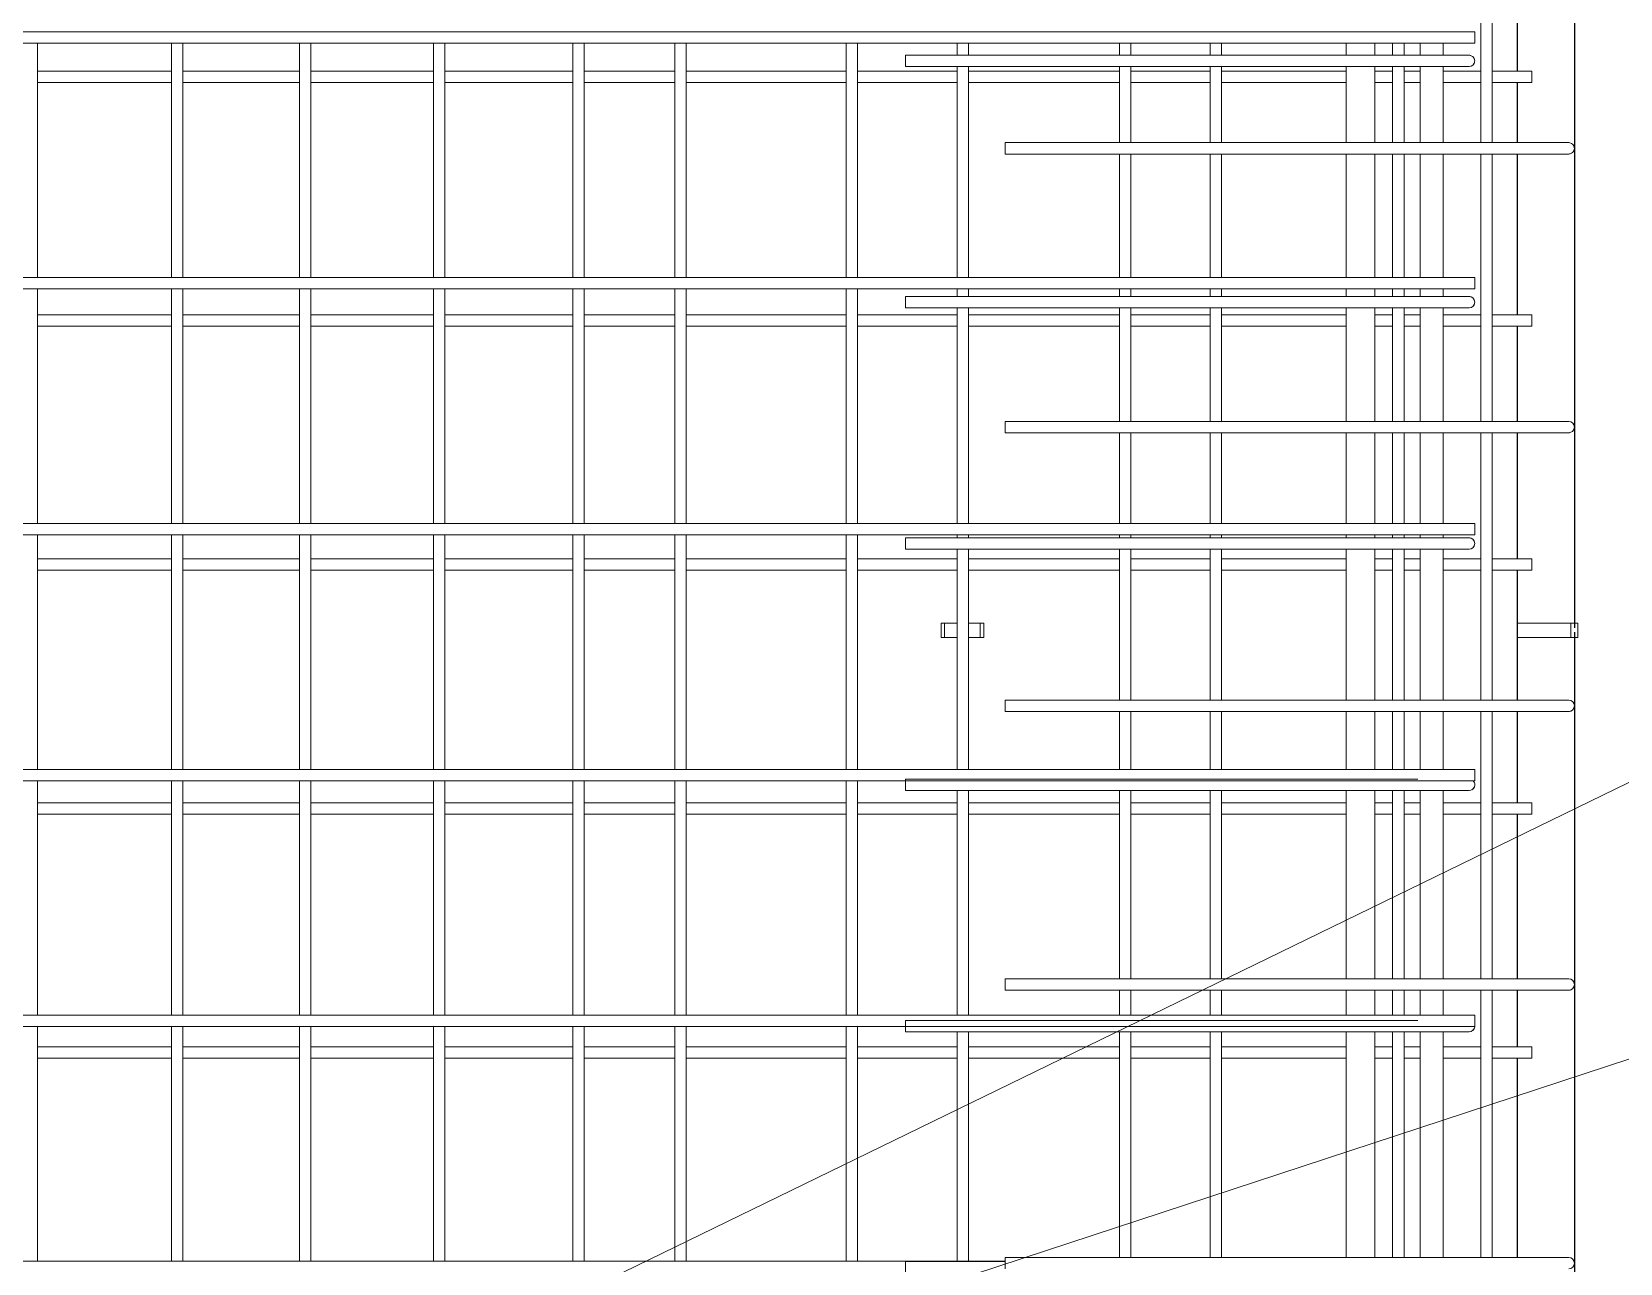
# Model space of a CAD drawing. Header units: millimetres. Extents: x 12965 to 23528, y -2876 to 5874.
# Drawn here: x 17206 to 18322, y 1250 to 2115 of the extents above; entities that cross this region are included whole.
import ezdxf

# ---------------------------------------------------------------- set-up
doc = ezdxf.new("R2010")
doc.units = ezdxf.units.MM
doc.linetypes.add('Dash', pattern=[6.36, 3.18, -3.18])
for name, color, linetype, lineweight in [('A-GENM', 13, 'Continuous', 18), ('A-WALL', 113, 'Continuous', 25), ('A-WALL-HDLN', 110, 'Dash', 25), ('S-RBAR', 171, 'Continuous', 18), ('S-RBAR-IDEN', 171, 'Continuous', 9)]:
    doc.layers.add(name, color=color, linetype=linetype, lineweight=lineweight)

# ---------------------------------------------------------------- blocks, each defined once
blk = doc.blocks.new('RR spread anchor face based - RR-SA-2_5-200-V5-Elevation Front 1')
at = {"layer": 'A-GENM'}
for p, q in [((17845.1, 630), (17847.6, 630)), ((17845.1, 620), (17845.1, 630)), ((17847.6, 630), (17856.4, 630)), ((17847.6, 620), (17847.6, 630)), ((17864.4, 630), (17872.6, 630)), ((17872.6, 630), (17875.1, 630)), ((17872.6, 620), (17872.6, 630)), ((17875.1, 630), (17875.1, 620)), ((17847.6, 620), (17845.1, 620)), ((17856.4, 620), (17847.6, 620)), ((17872.6, 620), (17864.4, 620)), ((17875.1, 620), (17872.6, 620))]:
    blk.add_line(p, q, dxfattribs=at)
blk = doc.blocks.new('RR spread anchor face based - RR-SA-2_5-250-1726823-Elevation Front 1')
at = {"layer": 'A-GENM'}
for p, q in [((18250.1, 1700), (18287.6, 1700)), ((18287.6, 1700), (18292.6, 1700)), ((18287.6, 1690), (18287.6, 1700)), ((18292.6, 1700), (18292.6, 1690)), ((18287.6, 1690), (18250.1, 1690)), ((18292.6, 1690), (18287.6, 1690))]:
    blk.add_line(p, q, dxfattribs=at)

msp = doc.modelspace()

# ---------------------------------------------------------------- linework, layer by layer
at = {"layer": 'A-WALL'}
for p, q in [((18290.1, 2730), (18290.1, 1700)), ((18250.1, 2088.1), (18250.1, 2225.4)), ((18250.1, 2037.6), (18250.1, 2079.9)), ((18250.1, 1916.6), (18250.1, 2029.6)), ((18250.1, 1841.8), (18250.1, 1908.6)), ((18250.1, 1745.2), (18250.1, 1833.8)), ((18250.1, 1646), (18250.1, 1737.2)), ((18290.1, 1690), (18290.1, 630)), ((18250.1, 1573.9), (18250.1, 1638)), ((18250.1, 1450.2), (18250.1, 1565.9)), ((18250.1, 1402.5), (18250.1, 1442.2)), ((18250.1, 1254.4), (18250.1, 1394.5))]:
    msp.add_line(p, q, dxfattribs=at)
at = {"layer": 'A-WALL-HDLN'}
msp.add_line((18290.1, 1700), (18290.1, 1690), dxfattribs=at)
at = {"layer": 'S-RBAR'}
for p, q in [((18224.3, 2037.6), (18224.3, 2225.4)), ((18232.3, 2037.6), (18232.3, 2225.4)), ((16204.6, 2115.5), (18220.1, 2115.5)), ((18220.1, 2107.5), (18220.1, 2115.5)), ((16204.6, 2107.5), (18220.1, 2107.5)), ((17210.2, 1942.8), (17210.2, 2107.5)), ((17304.4, 1942.8), (17304.4, 2107.5)), ((17312.4, 1942.8), (17312.4, 2107.5)), ((17394.2, 1942.8), (17394.2, 2107.5)), ((17402.2, 1942.8), (17402.2, 2107.5)), ((17488.4, 1942.8), (17488.4, 2107.5)), ((17496.4, 1942.8), (17496.4, 2107.5)), ((17586.3, 1942.8), (17586.3, 2107.5)), ((17594.3, 1942.8), (17594.3, 2107.5)), ((17658, 1942.8), (17658, 2107.5)), ((17666, 1942.8), (17666, 2107.5)), ((17778.3, 1942.8), (17778.3, 2107.5)), ((17786.3, 1942.8), (17786.3, 2107.5)), ((18180.1, 2099), (17820.1, 2099)), ((17820.1, 2099), (17820.1, 2091)), ((17856.4, 2099), (17856.4, 2107.5)), ((17864.4, 2099), (17864.4, 2107.5)), ((17970.4, 2099), (17970.4, 2107.5)), ((17978.4, 2099), (17978.4, 2107.5)), ((18034.1, 2099), (18034.1, 2107.5)), ((18042.1, 2099), (18042.1, 2107.5)), ((18129.8, 2099), (18129.8, 2107.5)), ((18149.8, 2099), (18149.8, 2107.5)), ((18162.4, 2099), (18162.4, 2107.5)), ((18170.4, 2099), (18170.4, 2107.5)), ((18180.1, 2099), (18216.1, 2099)), ((18181.8, 2099), (18181.8, 2107.5)), ((18197.8, 2099), (18197.8, 2107.5)), ((17210.2, 2087.9), (17304.4, 2087.9)), ((17312.4, 2087.9), (17394.2, 2087.9)), ((17402.2, 2087.9), (17488.4, 2087.9)), ((17496.4, 2087.9), (17586.3, 2087.9)), ((17594.3, 2087.9), (17658, 2087.9)), ((17666, 2087.9), (17778.3, 2087.9)), ((17786.3, 2087.9), (17856.4, 2087.9)), ((18180.1, 2091), (17820.1, 2091)), ((17856.4, 1942.8), (17856.4, 2091)), ((17864.4, 1942.8), (17864.4, 2091)), ((17864.4, 2087.9), (17970.4, 2087.9)), ((17970.4, 2037.6), (17970.4, 2091)), ((17978.4, 2037.6), (17978.4, 2091)), ((17978.4, 2087.9), (18034.1, 2087.9)), ((18034.1, 2037.6), (18034.1, 2091)), ((18042.1, 2037.6), (18042.1, 2091)), ((18042.1, 2087.9), (18129.8, 2087.9)), ((18129.8, 2037.6), (18129.8, 2091)), ((18149.8, 2037.6), (18149.8, 2091)), ((18149.8, 2087.9), (18162.4, 2087.9)), ((18162.4, 2037.6), (18162.4, 2091)), ((18170.4, 2037.6), (18170.4, 2091)), ((18170.4, 2087.9), (18181.8, 2087.9)), ((18180.1, 2091), (18216.1, 2091)), ((18181.8, 2037.6), (18181.8, 2091)), ((18197.8, 2037.6), (18197.8, 2091)), ((18197.8, 2087.9), (18224.3, 2087.9)), ((18232.3, 2087.9), (18260.1, 2087.9)), ((18260.1, 2079.9), (18260.1, 2087.9)), ((17210.2, 2079.9), (17304.4, 2079.9)), ((17312.4, 2079.9), (17394.2, 2079.9)), ((17402.2, 2079.9), (17488.4, 2079.9)), ((17496.4, 2079.9), (17586.3, 2079.9)), ((17594.3, 2079.9), (17658, 2079.9)), ((17666, 2079.9), (17778.3, 2079.9)), ((17786.3, 2079.9), (17856.4, 2079.9)), ((17864.4, 2079.9), (17970.4, 2079.9)), ((17978.4, 2079.9), (18034.1, 2079.9)), ((18042.1, 2079.9), (18129.8, 2079.9)), ((18149.8, 2079.9), (18162.4, 2079.9)), ((18170.4, 2079.9), (18181.8, 2079.9)), ((18197.8, 2079.9), (18224.3, 2079.9)), ((18232.3, 2079.9), (18260.1, 2079.9)), ((17890.1, 2037.6), (18266.1, 2037.6)), ((17890.1, 2029.6), (17890.1, 2037.6)), ((18286.1, 2037.6), (18266.1, 2037.6)), ((17890.1, 2029.6), (18266.1, 2029.6)), ((17970.4, 1942.8), (17970.4, 2029.6)), ((17978.4, 1942.8), (17978.4, 2029.6)), ((18034.1, 1942.8), (18034.1, 2029.6)), ((18042.1, 1942.8), (18042.1, 2029.6)), ((18129.8, 1942.8), (18129.8, 2029.6)), ((18149.8, 1942.8), (18149.8, 2029.6)), ((18162.4, 1942.8), (18162.4, 2029.6)), ((18170.4, 1942.8), (18170.4, 2029.6)), ((18181.8, 1942.8), (18181.8, 2029.6)), ((18197.8, 1942.8), (18197.8, 2029.6)), ((18224.3, 1841.8), (18224.3, 2029.6)), ((18232.3, 1841.8), (18232.3, 2029.6)), ((18286.1, 2029.6), (18266.1, 2029.6)), ((16204.6, 1942.8), (18220.1, 1942.8)), ((18220.1, 1934.8), (18220.1, 1942.8)), ((16204.6, 1934.8), (18220.1, 1934.8)), ((17210.2, 1770), (17210.2, 1934.8)), ((17304.4, 1770), (17304.4, 1934.8)), ((17312.4, 1770), (17312.4, 1934.8)), ((17394.2, 1770), (17394.2, 1934.8)), ((17402.2, 1770), (17402.2, 1934.8)), ((17488.4, 1770), (17488.4, 1934.8)), ((17496.4, 1770), (17496.4, 1934.8)), ((17586.3, 1770), (17586.3, 1934.8)), ((17594.3, 1770), (17594.3, 1934.8)), ((17658, 1770), (17658, 1934.8)), ((17666, 1770), (17666, 1934.8)), ((17778.3, 1770), (17778.3, 1934.8)), ((17786.3, 1770), (17786.3, 1934.8)), ((17856.4, 1929.5), (17856.4, 1934.8)), ((17864.4, 1929.5), (17864.4, 1934.8)), ((17970.4, 1929.5), (17970.4, 1934.8)), ((17978.4, 1929.5), (17978.4, 1934.8)), ((18034.1, 1929.5), (18034.1, 1934.8)), ((18042.1, 1929.5), (18042.1, 1934.8)), ((18129.8, 1929.5), (18129.8, 1934.8)), ((18149.8, 1929.5), (18149.8, 1934.8)), ((18162.4, 1929.5), (18162.4, 1934.8)), ((18170.4, 1929.5), (18170.4, 1934.8)), ((18181.8, 1929.5), (18181.8, 1934.8)), ((18197.8, 1929.5), (18197.8, 1934.8)), ((18180.1, 1929.5), (17820.1, 1929.5)), ((17820.1, 1929.5), (17820.1, 1921.5)), ((18180.1, 1921.5), (17820.1, 1921.5)), ((17856.4, 1770), (17856.4, 1921.5)), ((17864.4, 1770), (17864.4, 1921.5)), ((17970.4, 1841.8), (17970.4, 1921.5)), ((17978.4, 1841.8), (17978.4, 1921.5)), ((18034.1, 1841.8), (18034.1, 1921.5)), ((18042.1, 1841.8), (18042.1, 1921.5)), ((18129.8, 1841.8), (18129.8, 1921.5)), ((18149.8, 1841.8), (18149.8, 1921.5)), ((18162.4, 1841.8), (18162.4, 1921.5)), ((18170.4, 1841.8), (18170.4, 1921.5)), ((18180.1, 1929.5), (18216.1, 1929.5)), ((18180.1, 1921.5), (18216.1, 1921.5)), ((18181.8, 1841.8), (18181.8, 1921.5)), ((18197.8, 1841.8), (18197.8, 1921.5)), ((17210.2, 1916.6), (17304.4, 1916.6)), ((17312.4, 1916.6), (17394.2, 1916.6)), ((17402.2, 1916.6), (17488.4, 1916.6)), ((17496.4, 1916.6), (17586.3, 1916.6)), ((17594.3, 1916.6), (17658, 1916.6)), ((17666, 1916.6), (17778.3, 1916.6)), ((17786.3, 1916.6), (17856.4, 1916.6)), ((17864.4, 1916.6), (17970.4, 1916.6)), ((17978.4, 1916.6), (18034.1, 1916.6)), ((18042.1, 1916.6), (18129.8, 1916.6)), ((18149.8, 1916.6), (18162.4, 1916.6)), ((18170.4, 1916.6), (18181.8, 1916.6)), ((18197.8, 1916.6), (18224.3, 1916.6)), ((18232.3, 1916.6), (18260.1, 1916.6)), ((18260.1, 1908.6), (18260.1, 1916.6)), ((17210.2, 1908.6), (17304.4, 1908.6)), ((17312.4, 1908.6), (17394.2, 1908.6)), ((17402.2, 1908.6), (17488.4, 1908.6)), ((17496.4, 1908.6), (17586.3, 1908.6)), ((17594.3, 1908.6), (17658, 1908.6)), ((17666, 1908.6), (17778.3, 1908.6)), ((17786.3, 1908.6), (17856.4, 1908.6)), ((17864.4, 1908.6), (17970.4, 1908.6)), ((17978.4, 1908.6), (18034.1, 1908.6)), ((18042.1, 1908.6), (18129.8, 1908.6)), ((18149.8, 1908.6), (18162.4, 1908.6)), ((18170.4, 1908.6), (18181.8, 1908.6)), ((18197.8, 1908.6), (18224.3, 1908.6)), ((18232.3, 1908.6), (18260.1, 1908.6)), ((17890.1, 1841.8), (18266.1, 1841.8)), ((17890.1, 1833.8), (17890.1, 1841.8)), ((18286.1, 1841.8), (18266.1, 1841.8)), ((17890.1, 1833.8), (18266.1, 1833.8)), ((17970.4, 1770), (17970.4, 1833.8)), ((17978.4, 1770), (17978.4, 1833.8)), ((18034.1, 1770), (18034.1, 1833.8)), ((18042.1, 1770), (18042.1, 1833.8)), ((18129.8, 1770), (18129.8, 1833.8)), ((18149.8, 1770), (18149.8, 1833.8)), ((18162.4, 1770), (18162.4, 1833.8)), ((18170.4, 1770), (18170.4, 1833.8)), ((18181.8, 1770), (18181.8, 1833.8)), ((18197.8, 1770), (18197.8, 1833.8)), ((18224.3, 1646), (18224.3, 1833.8)), ((18232.3, 1646), (18232.3, 1833.8)), ((18286.1, 1833.8), (18266.1, 1833.8)), ((16204.6, 1770), (18220.1, 1770)), ((18220.1, 1762), (18220.1, 1770)), ((16204.6, 1762), (18220.1, 1762)), ((17210.2, 1597.3), (17210.2, 1762)), ((17304.4, 1597.3), (17304.4, 1762)), ((17312.4, 1597.3), (17312.4, 1762)), ((17394.2, 1597.3), (17394.2, 1762)), ((17402.2, 1597.3), (17402.2, 1762)), ((17488.4, 1597.3), (17488.4, 1762)), ((17496.4, 1597.3), (17496.4, 1762)), ((17586.3, 1597.3), (17586.3, 1762)), ((17594.3, 1597.3), (17594.3, 1762)), ((17658, 1597.3), (17658, 1762)), ((17666, 1597.3), (17666, 1762)), ((17778.3, 1597.3), (17778.3, 1762)), ((17786.3, 1597.3), (17786.3, 1762)), ((18180.1, 1760), (17820.1, 1760)), ((17820.1, 1760), (17820.1, 1752)), ((17856.4, 1760), (17856.4, 1762)), ((17864.4, 1760), (17864.4, 1762)), ((17970.4, 1760), (17970.4, 1762)), ((17978.4, 1760), (17978.4, 1762)), ((18034.1, 1760), (18034.1, 1762)), ((18042.1, 1760), (18042.1, 1762)), ((18129.8, 1760), (18129.8, 1762)), ((18149.8, 1760), (18149.8, 1762)), ((18162.4, 1760), (18162.4, 1762)), ((18170.4, 1760), (18170.4, 1762)), ((18180.1, 1760), (18216.1, 1760)), ((18181.8, 1760), (18181.8, 1762)), ((18197.8, 1760), (18197.8, 1762)), ((17210.2, 1745.2), (17304.4, 1745.2)), ((17312.4, 1745.2), (17394.2, 1745.2)), ((17402.2, 1745.2), (17488.4, 1745.2)), ((17496.4, 1745.2), (17586.3, 1745.2)), ((17594.3, 1745.2), (17658, 1745.2)), ((17666, 1745.2), (17778.3, 1745.2)), ((17786.3, 1745.2), (17856.4, 1745.2)), ((18180.1, 1752), (17820.1, 1752)), ((17856.4, 1597.3), (17856.4, 1752)), ((17864.4, 1597.3), (17864.4, 1752)), ((17864.4, 1745.2), (17970.4, 1745.2)), ((17970.4, 1646), (17970.4, 1752)), ((17978.4, 1646), (17978.4, 1752)), ((17978.4, 1745.2), (18034.1, 1745.2)), ((18034.1, 1646), (18034.1, 1752)), ((18042.1, 1646), (18042.1, 1752)), ((18042.1, 1745.2), (18129.8, 1745.2)), ((18129.8, 1646), (18129.8, 1752)), ((18149.8, 1646), (18149.8, 1752)), ((18149.8, 1745.2), (18162.4, 1745.2)), ((18162.4, 1646), (18162.4, 1752)), ((18170.4, 1646), (18170.4, 1752)), ((18170.4, 1745.2), (18181.8, 1745.2)), ((18180.1, 1752), (18216.1, 1752)), ((18181.8, 1646), (18181.8, 1752)), ((18197.8, 1646), (18197.8, 1752)), ((18197.8, 1745.2), (18224.3, 1745.2)), ((18232.3, 1745.2), (18260.1, 1745.2)), ((18260.1, 1737.2), (18260.1, 1745.2)), ((17210.2, 1737.2), (17304.4, 1737.2)), ((17312.4, 1737.2), (17394.2, 1737.2)), ((17402.2, 1737.2), (17488.4, 1737.2)), ((17496.4, 1737.2), (17586.3, 1737.2)), ((17594.3, 1737.2), (17658, 1737.2)), ((17666, 1737.2), (17778.3, 1737.2)), ((17786.3, 1737.2), (17856.4, 1737.2)), ((17864.4, 1737.2), (17970.4, 1737.2)), ((17978.4, 1737.2), (18034.1, 1737.2)), ((18042.1, 1737.2), (18129.8, 1737.2)), ((18149.8, 1737.2), (18162.4, 1737.2)), ((18170.4, 1737.2), (18181.8, 1737.2)), ((18197.8, 1737.2), (18224.3, 1737.2)), ((18232.3, 1737.2), (18260.1, 1737.2)), ((17890.1, 1646), (18266.1, 1646)), ((17890.1, 1638), (17890.1, 1646)), ((18286.1, 1646), (18266.1, 1646)), ((17890.1, 1638), (18266.1, 1638)), ((17970.4, 1597.3), (17970.4, 1638)), ((17978.4, 1597.3), (17978.4, 1638)), ((18034.1, 1597.3), (18034.1, 1638)), ((18042.1, 1597.3), (18042.1, 1638)), ((18129.8, 1597.3), (18129.8, 1638)), ((18149.8, 1597.3), (18149.8, 1638)), ((18162.4, 1597.3), (18162.4, 1638)), ((18170.4, 1597.3), (18170.4, 1638)), ((18181.8, 1597.3), (18181.8, 1638)), ((18197.8, 1597.3), (18197.8, 1638)), ((18224.3, 1450.2), (18224.3, 1638)), ((18232.3, 1450.2), (18232.3, 1638)), ((18286.1, 1638), (18266.1, 1638)), ((16204.6, 1597.3), (18220.1, 1597.3)), ((18220.1, 1589.3), (18220.1, 1597.3)), ((16204.6, 1589.3), (18220.1, 1589.3)), ((17210.2, 1424.6), (17210.2, 1589.3)), ((17304.4, 1424.6), (17304.4, 1589.3)), ((17312.4, 1424.6), (17312.4, 1589.3)), ((17394.2, 1424.6), (17394.2, 1589.3)), ((17402.2, 1424.6), (17402.2, 1589.3)), ((17488.4, 1424.6), (17488.4, 1589.3)), ((17496.4, 1424.6), (17496.4, 1589.3)), ((17586.3, 1424.6), (17586.3, 1589.3)), ((17594.3, 1424.6), (17594.3, 1589.3)), ((17658, 1424.6), (17658, 1589.3)), ((17666, 1424.6), (17666, 1589.3)), ((17778.3, 1424.6), (17778.3, 1589.3)), ((17786.3, 1424.6), (17786.3, 1589.3)), ((18180.1, 1590.5), (17820.1, 1590.5)), ((17820.1, 1590.5), (17820.1, 1582.5)), ((17210.2, 1573.9), (17304.4, 1573.9)), ((17312.4, 1573.9), (17394.2, 1573.9)), ((17402.2, 1573.9), (17488.4, 1573.9)), ((17496.4, 1573.9), (17586.3, 1573.9)), ((17594.3, 1573.9), (17658, 1573.9)), ((17666, 1573.9), (17778.3, 1573.9)), ((17786.3, 1573.9), (17856.4, 1573.9)), ((18180.1, 1582.5), (17820.1, 1582.5)), ((17856.4, 1424.6), (17856.4, 1582.5)), ((17864.4, 1424.6), (17864.4, 1582.5)), ((17864.4, 1573.9), (17970.4, 1573.9)), ((17970.4, 1450.2), (17970.4, 1582.5)), ((17978.4, 1450.2), (17978.4, 1582.5)), ((17978.4, 1573.9), (18034.1, 1573.9)), ((18034.1, 1450.2), (18034.1, 1582.5)), ((18042.1, 1450.2), (18042.1, 1582.5)), ((18042.1, 1573.9), (18129.8, 1573.9)), ((18129.8, 1450.2), (18129.8, 1582.5)), ((18149.8, 1450.2), (18149.8, 1582.5)), ((18149.8, 1573.9), (18162.4, 1573.9)), ((18162.4, 1450.2), (18162.4, 1582.5)), ((18170.4, 1450.2), (18170.4, 1582.5)), ((18170.4, 1573.9), (18181.8, 1573.9)), ((18180.1, 1582.5), (18216.1, 1582.5)), ((18181.8, 1450.2), (18181.8, 1582.5)), ((18197.8, 1450.2), (18197.8, 1582.5)), ((18197.8, 1573.9), (18224.3, 1573.9)), ((18232.3, 1573.9), (18260.1, 1573.9)), ((18260.1, 1565.9), (18260.1, 1573.9)), ((17210.2, 1565.9), (17304.4, 1565.9)), ((17312.4, 1565.9), (17394.2, 1565.9)), ((17402.2, 1565.9), (17488.4, 1565.9)), ((17496.4, 1565.9), (17586.3, 1565.9)), ((17594.3, 1565.9), (17658, 1565.9)), ((17666, 1565.9), (17778.3, 1565.9)), ((17786.3, 1565.9), (17856.4, 1565.9)), ((17864.4, 1565.9), (17970.4, 1565.9)), ((17978.4, 1565.9), (18034.1, 1565.9)), ((18042.1, 1565.9), (18129.8, 1565.9)), ((18149.8, 1565.9), (18162.4, 1565.9)), ((18170.4, 1565.9), (18181.8, 1565.9)), ((18197.8, 1565.9), (18224.3, 1565.9)), ((18232.3, 1565.9), (18260.1, 1565.9)), ((17890.1, 1450.2), (18266.1, 1450.2)), ((17890.1, 1442.2), (17890.1, 1450.2)), ((17890.1, 1442.2), (18266.1, 1442.2)), ((17970.4, 1424.6), (17970.4, 1442.2)), ((17978.4, 1424.6), (17978.4, 1442.2)), ((18034.1, 1424.6), (18034.1, 1442.2)), ((18042.1, 1424.6), (18042.1, 1442.2)), ((18129.8, 1424.6), (18129.8, 1442.2)), ((18149.8, 1424.6), (18149.8, 1442.2)), ((18162.4, 1424.6), (18162.4, 1442.2)), ((18170.4, 1424.6), (18170.4, 1442.2)), ((18181.8, 1424.6), (18181.8, 1442.2)), ((18197.8, 1424.6), (18197.8, 1442.2)), ((18224.3, 1254.4), (18224.3, 1442.2)), ((18232.3, 1254.4), (18232.3, 1442.2)), ((18286.1, 1450.2), (18266.1, 1450.2)), ((18286.1, 1442.2), (18266.1, 1442.2)), ((16204.6, 1424.6), (18220.1, 1424.6)), ((18180.1, 1421), (17820.1, 1421)), ((17820.1, 1421), (17820.1, 1413)), ((18220.1, 1416.6), (18220.1, 1424.6)), ((16204.6, 1416.6), (18220.1, 1416.6)), ((17210.2, 1251.9), (17210.2, 1416.6)), ((17304.4, 1251.9), (17304.4, 1416.6)), ((17312.4, 1251.9), (17312.4, 1416.6)), ((17394.2, 1251.9), (17394.2, 1416.6)), ((17402.2, 1251.9), (17402.2, 1416.6)), ((17488.4, 1251.9), (17488.4, 1416.6)), ((17496.4, 1251.9), (17496.4, 1416.6)), ((17586.3, 1251.9), (17586.3, 1416.6)), ((17594.3, 1251.9), (17594.3, 1416.6)), ((17658, 1251.9), (17658, 1416.6)), ((17666, 1251.9), (17666, 1416.6)), ((17778.3, 1251.9), (17778.3, 1416.6)), ((17786.3, 1251.9), (17786.3, 1416.6)), ((18180.1, 1413), (17820.1, 1413)), ((17856.4, 1251.9), (17856.4, 1413)), ((17864.4, 1251.9), (17864.4, 1413)), ((17970.4, 1254.4), (17970.4, 1413)), ((17978.4, 1254.4), (17978.4, 1413)), ((18034.1, 1254.4), (18034.1, 1413)), ((18042.1, 1254.4), (18042.1, 1413)), ((18129.8, 1254.4), (18129.8, 1413)), ((18149.8, 1254.4), (18149.8, 1413)), ((18162.4, 1254.4), (18162.4, 1413)), ((18170.4, 1254.4), (18170.4, 1413)), ((18180.1, 1413), (18216.1, 1413)), ((18181.8, 1254.4), (18181.8, 1413)), ((18197.8, 1254.4), (18197.8, 1413)), ((17210.2, 1402.5), (17304.4, 1402.5)), ((17312.4, 1402.5), (17394.2, 1402.5)), ((17402.2, 1402.5), (17488.4, 1402.5)), ((17496.4, 1402.5), (17586.3, 1402.5)), ((17594.3, 1402.5), (17658, 1402.5)), ((17666, 1402.5), (17778.3, 1402.5)), ((17786.3, 1402.5), (17856.4, 1402.5)), ((17864.4, 1402.5), (17970.4, 1402.5)), ((17978.4, 1402.5), (18034.1, 1402.5)), ((18042.1, 1402.5), (18129.8, 1402.5)), ((18149.8, 1402.5), (18162.4, 1402.5)), ((18170.4, 1402.5), (18181.8, 1402.5)), ((18197.8, 1402.5), (18224.3, 1402.5)), ((18232.3, 1402.5), (18260.1, 1402.5)), ((18260.1, 1394.5), (18260.1, 1402.5)), ((17210.2, 1394.5), (17304.4, 1394.5)), ((17312.4, 1394.5), (17394.2, 1394.5)), ((17402.2, 1394.5), (17488.4, 1394.5)), ((17496.4, 1394.5), (17586.3, 1394.5)), ((17594.3, 1394.5), (17658, 1394.5)), ((17666, 1394.5), (17778.3, 1394.5)), ((17786.3, 1394.5), (17856.4, 1394.5)), ((17864.4, 1394.5), (17970.4, 1394.5)), ((17978.4, 1394.5), (18034.1, 1394.5)), ((18042.1, 1394.5), (18129.8, 1394.5)), ((18149.8, 1394.5), (18162.4, 1394.5)), ((18170.4, 1394.5), (18181.8, 1394.5)), ((18197.8, 1394.5), (18224.3, 1394.5)), ((18232.3, 1394.5), (18260.1, 1394.5)), ((16534.6, 1251.9), (17890.1, 1251.9)), ((17890.1, 1251.5), (17820.1, 1251.5)), ((17820.1, 1251.5), (17820.1, 1243.5)), ((17890.1, 1254.4), (18266.1, 1254.4)), ((17890.1, 1246.4), (17890.1, 1254.4)), ((18286.1, 1254.4), (18266.1, 1254.4))]:
    msp.add_line(p, q, dxfattribs=at)
for centre, start, end in [((18216.1, 2095), 75, 90), ((18216.1, 2095), 270, 90), ((18216.1, 2095), 15, 60), ((18216.1, 2095), 300, 345), ((18286.1, 2033.6), 270, 90), ((18286.1, 2033.6), 15, 60), ((18286.1, 2033.6), 300, 345), ((18286.1, 2033.6), 270, 285), ((18216.1, 1925.5), 75, 90), ((18216.1, 1925.5), 270, 90), ((18216.1, 1925.5), 15, 60), ((18216.1, 1925.5), 300, 345), ((18286.1, 1837.8), 270, 90), ((18286.1, 1837.8), 270, 285), ((18286.1, 1837.8), 15, 60), ((18286.1, 1837.8), 300, 345), ((18216.1, 1756), 75, 90), ((18216.1, 1756), 270, 90), ((18216.1, 1756), 15, 60), ((18216.1, 1756), 300, 345), ((18286.1, 1642), 270, 90), ((18286.1, 1642), 15, 60), ((18286.1, 1642), 300, 345), ((18286.1, 1642), 270, 285), ((18216.1, 1586.5), 270, 44.4924), ((18216.1, 1586.5), 300, 345), ((18216.1, 1586.5), 15, 44.4924), ((18286.1, 1446.2), 270, 90), ((18286.1, 1446.2), 270, 285), ((18286.1, 1446.2), 15, 60), ((18286.1, 1446.2), 300, 345), ((18216.1, 1417), 270, 353.8689), ((18216.1, 1417), 300, 345), ((18286.1, 1250.4), 270, 90), ((18286.1, 1250.4), 15, 60)]:
    msp.add_arc(centre, 4, start, end, dxfattribs=at)
at = {"layer": 'S-RBAR-IDEN'}
for p, q in [((17437.8, 1154.6), (18496.7, 1670.2)), ((17591.4, 1151.8), (18496.7, 1449.1))]:
    msp.add_line(p, q, dxfattribs=at)

# ---------------------------------------------------------------- block references
at = {"layer": 'A-GENM'}
for name, p in [('RR spread anchor face based - RR-SA-2_5-200-V5-Elevation Front 1', (0, 1070)), ('RR spread anchor face based - RR-SA-2_5-250-1726823-Elevation Front 1', (0, 0))]:
    msp.add_blockref(name, p, dxfattribs=at)

doc.saveas('drawing.dxf')
